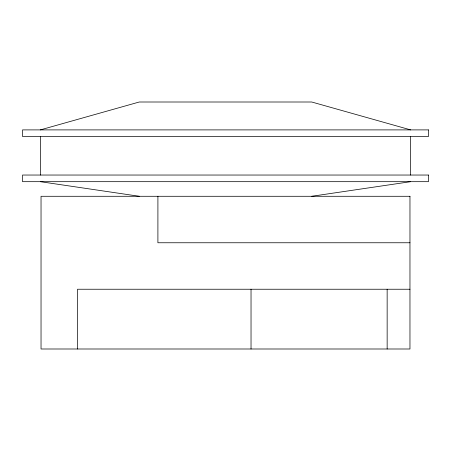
<?xml version="1.0" encoding="UTF-8"?>
<svg xmlns="http://www.w3.org/2000/svg" width="451" height="451" viewBox="0 0 451 451"><rect width="100%" height="100%" fill="white"/><g stroke="black" fill="none" stroke-linecap="round" stroke-linejoin="round"><path stroke-width="0.68" d="M40.348 129.894L139.274 102.005L311.726 102.005L410.652 129.894M311.726 196.286L410.652 181.68M409.965 242.762L157.901 242.762L157.912 196.286M409.965 289.238L77.533 289.238L77.533 348.995M40.348 181.68L139.274 196.286M410.652 136.535L410.652 175.039M387.15 289.238L387.15 348.995M251.032 289.238L251.032 348.995M40.348 136.535L40.348 175.039M428.45 129.894L22.55 129.894L22.55 136.535L428.45 136.535L428.45 129.894M428.45 175.039L22.55 175.039L22.55 181.68L428.45 181.68L428.45 175.039M409.965 196.286L41.035 196.286L41.035 348.995L409.965 348.995L409.965 196.286"/></g></svg>
